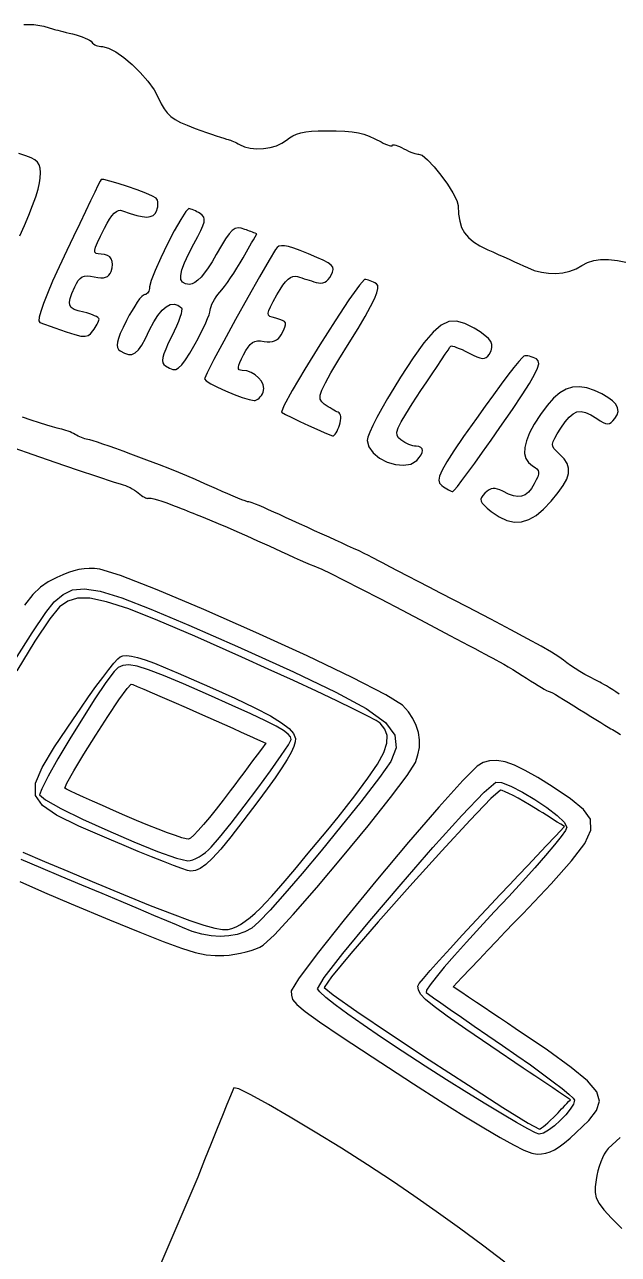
# Model space of a CAD drawing. Extents: x 7 to 348, y 3 to 340.
# Drawn here: x 222.2 to 255.3, y 265.6 to 334.3 of the extents above; entities that cross this region are included whole.
import ezdxf

# ---------------------------------------------------------------- set-up
doc = ezdxf.new("R2010")
doc.units = 0
doc.layers.get('0').update_dxf_attribs({"linetype": 'CONTINUOUS'})

msp = doc.modelspace()

# ---------------------------------------------------------------- linework, layer by layer
at = {"color": 7}
for points in [[(222.134597, 334.253108), (222.697068, 334.250314), (223.255357, 334.167067), (223.802222, 334.001858), (223.84941, 333.986554), (223.929852, 333.963716), (224.039182, 333.934454), (224.17304, 333.899883), (224.32706, 333.861112), (224.496873, 333.819255), (224.678119, 333.775423), (224.866429, 333.730729), (225.054959, 333.682124), (225.236834, 333.627083), (225.407646, 333.567504), (225.562984, 333.505284), (225.698439, 333.442323), (225.809601, 333.380518), (225.892066, 333.321767), (225.941419, 333.267968), (225.980842, 333.218598), (226.034848, 333.17254), (226.101021, 333.130802), (226.17695, 333.094393), (226.26022, 333.06432), (226.348414, 333.041589), (226.439123, 333.027213), (226.529931, 333.022198), (226.86238, 332.946932), (227.268484, 332.738535), (227.719774, 332.423108), (228.187792, 332.026751), (228.644069, 331.575565), (229.060141, 331.095652), (229.407545, 330.613111), (229.657817, 330.154044), (229.812777, 329.823842), (229.969294, 329.550129), (230.141004, 329.321648), (230.341531, 329.12714), (230.584508, 328.955348), (230.883567, 328.795014), (231.252336, 328.634882), (231.704444, 328.463693), (232.022012, 328.349583), (232.329411, 328.240834), (232.619118, 328.139989), (232.883603, 328.049593), (233.11535, 327.97219), (233.306826, 327.910324), (233.450517, 327.86654), (233.538889, 327.843381), (233.602857, 327.827151), (233.676605, 327.803221), (233.757504, 327.772746), (233.842944, 327.736877), (233.930297, 327.696765), (234.016945, 327.653564), (234.100271, 327.608424), (234.177654, 327.562498), (234.454051, 327.434363), (234.780881, 327.35514), (235.140198, 327.323121), (235.514052, 327.3366), (235.884491, 327.393873), (236.233566, 327.493232), (236.543328, 327.632971), (236.795826, 327.811383), (236.961626, 327.942252), (237.148723, 328.05193), (237.36182, 328.141531), (237.605632, 328.212164), (237.884866, 328.264942), (238.204231, 328.300975), (238.568439, 328.321374), (238.982199, 328.327253), (239.572275, 328.321619), (240.058355, 328.304647), (240.463389, 328.271732), (240.81033, 328.218277), (241.122121, 328.139678), (241.421717, 328.031337), (241.732062, 327.888652), (242.076111, 327.707024), (242.20367, 327.640175), (242.322669, 327.584163), (242.430509, 327.539758), (242.524579, 327.507732), (242.602281, 327.488857), (242.661005, 327.483907), (242.698151, 327.493649), (242.711111, 327.518889), (242.724065, 327.544038), (242.761211, 327.553605), (242.819936, 327.548378), (242.897637, 327.529139), (242.991708, 327.496672), (243.099548, 327.451762), (243.218547, 327.395193), (243.346105, 327.32775), (243.477635, 327.258125), (243.608016, 327.195313), (243.733848, 327.140534), (243.851726, 327.095009), (243.958248, 327.059961), (244.050013, 327.036613), (244.123619, 327.026182), (244.175661, 327.029893), (244.375604, 326.959563), (244.674751, 326.705577), (245.034376, 326.318421), (245.415734, 325.848576), (245.780094, 325.346526), (246.088724, 324.862754), (246.302888, 324.447744), (246.383847, 324.151978), (246.40459, 323.682236), (246.464717, 323.27939), (246.571115, 322.933216), (246.730667, 322.633487), (246.95025, 322.369979), (247.236753, 322.132468), (247.597058, 321.910727), (248.038047, 321.694532), (248.318568, 321.568477), (248.61568, 321.434452), (248.920347, 321.296566), (249.223536, 321.158926), (249.516211, 321.025639), (249.789338, 320.900815), (250.033877, 320.788561), (250.240803, 320.692984), (250.627803, 320.54126), (251.026467, 320.437484), (251.43007, 320.381402), (251.831881, 320.372763), (252.225175, 320.411312), (252.603226, 320.496796), (252.959303, 320.628962), (253.286683, 320.807558), (253.597054, 320.972229), (253.942991, 321.082909), (254.331967, 321.13918), (254.771452, 321.140619), (255.268916, 321.086821), (255.831831, 320.97736)], [(221.926723, 322.461816), (222.186607, 323.048499), (222.423474, 323.61893), (222.631556, 324.157547), (222.805086, 324.648785), (222.938298, 325.077083), (223.025422, 325.426876), (223.060697, 325.682602), (223.066455, 325.992305), (223.05082, 326.236369), (223.002472, 326.427922), (222.91007, 326.580091), (222.762276, 326.706004), (222.547744, 326.818788), (222.255145, 326.931571), (221.873132, 327.057481)], [(226.342222, 317.813739), (226.32495, 317.858887), (226.275423, 317.908343), (226.197123, 317.9605), (226.093522, 318.013751), (225.968094, 318.066489), (225.824308, 318.117108), (225.665642, 318.163999), (225.495556, 318.205556), (225.1835, 318.282172), (224.950522, 318.364532), (224.792486, 318.463982), (224.705254, 318.59187), (224.68468, 318.759542), (224.726635, 318.978344), (224.82698, 319.259623), (224.981572, 319.614727), (225.081493, 319.817128), (225.179879, 319.975617), (225.282743, 320.093291), (225.396095, 320.17325), (225.525951, 320.218591), (225.678325, 320.232411), (225.85923, 320.217809), (226.074678, 320.177884), (226.26806, 320.142052), (226.435827, 320.125818), (226.579915, 320.129795), (226.702262, 320.154594), (226.804796, 320.200826), (226.88946, 320.269103), (226.958184, 320.360035), (227.012904, 320.474234), (227.074504, 320.680301), (227.095868, 320.867985), (227.07854, 321.034484), (227.024116, 321.176995), (226.934147, 321.292716), (226.810206, 321.378843), (226.653858, 321.432575), (226.466677, 321.451111), (226.294386, 321.457591), (226.174235, 321.486235), (226.107902, 321.550854), (226.097064, 321.665256), (226.143391, 321.84325), (226.248558, 322.098645), (226.414245, 322.445251), (226.642128, 322.896876), (226.790016, 323.172252), (226.92962, 323.401622), (227.062061, 323.586067), (227.188463, 323.726667), (227.309948, 323.824502), (227.427638, 323.88065), (227.542657, 323.896192), (227.656125, 323.872209), (228.08556, 323.716482), (228.449561, 323.60537), (228.753475, 323.538882), (229.002644, 323.517029), (229.202415, 323.539824), (229.358131, 323.607277), (229.47514, 323.719398), (229.558785, 323.8762), (229.592164, 323.978967), (229.6146, 324.082633), (229.6262, 324.184372), (229.627046, 324.281357), (229.617394, 324.370762), (229.597328, 324.449762), (229.566958, 324.515529), (229.526431, 324.565238), (229.324473, 324.681039), (228.952357, 324.841262), (228.469182, 325.025807), (227.934037, 325.214571), (227.406019, 325.387453), (226.944225, 325.524352), (226.607743, 325.605165), (226.455673, 325.60979), (226.403368, 325.515725), (226.281815, 325.274481), (226.098873, 324.902315), (225.862408, 324.41548), (225.580284, 323.830235), (225.26036, 323.162832), (224.910503, 322.429528), (224.538574, 321.646578), (224.1107, 320.730789), (223.751631, 319.933786), (223.461272, 319.255305), (223.239525, 318.695084), (223.086287, 318.252859), (223.001465, 317.928368), (222.984955, 317.721346), (223.036663, 317.631532), (223.874906, 317.327397), (224.514187, 317.103676), (224.986966, 316.955182), (225.3257, 316.876725), (225.562851, 316.863117), (225.730878, 316.909166), (225.862241, 317.009683), (225.989399, 317.159481), (226.060265, 317.253757), (226.126376, 317.34983), (226.186286, 317.445018), (226.238548, 317.536636), (226.281717, 317.622001), (226.314341, 317.698429), (226.334972, 317.763237), (226.342222, 317.813739)], [(231.696088, 316.441667), (231.866835, 316.747571), (232.026229, 317.048938), (232.170777, 317.338029), (232.296984, 317.607105), (232.401353, 317.848426), (232.480386, 318.054255), (232.530588, 318.216851), (232.548453, 318.328477), (232.559713, 318.421754), (232.590986, 318.53176), (232.640104, 318.654446), (232.704894, 318.785759), (232.783185, 318.921648), (232.872805, 319.058061), (232.971586, 319.190947), (233.077357, 319.316255), (233.198789, 319.460641), (233.342462, 319.648206), (233.503058, 319.871063), (233.675261, 320.121329), (233.85375, 320.391117), (234.03321, 320.672543), (234.208326, 320.957721), (234.373776, 321.238766), (234.470044, 321.40625), (234.566316, 321.573735), (234.662585, 321.741219), (234.758857, 321.908704), (234.855125, 322.076189), (234.951397, 322.243673), (235.047666, 322.411158), (235.143937, 322.578643), (235.06126, 322.609862), (234.978583, 322.641082), (234.895906, 322.672302), (234.813227, 322.703521), (234.73055, 322.734741), (234.647873, 322.76596), (234.565196, 322.79718), (234.482519, 322.8284), (234.276271, 322.894734), (234.098874, 322.915675), (233.936721, 322.879257), (233.776193, 322.773515), (233.603684, 322.586481), (233.405578, 322.306189), (233.168269, 321.920673), (232.878139, 321.417967), (232.647298, 321.026141), (232.430089, 320.687638), (232.226214, 320.402127), (232.035378, 320.169273), (231.857282, 319.988744), (231.691632, 319.860207), (231.538128, 319.783329), (231.396484, 319.757778), (231.157122, 319.78664), (230.993467, 319.876915), (230.906097, 320.034133), (230.895598, 320.263823), (230.962547, 320.571517), (231.107525, 320.962744), (231.331112, 321.443036), (231.633892, 322.017922), (231.855696, 322.429999), (232.021919, 322.761667), (232.134972, 323.024424), (232.19725, 323.229772), (232.211163, 323.38921), (232.1791, 323.514241), (232.10347, 323.616365), (231.986667, 323.707081), (231.89738, 323.762489), (231.805872, 323.81435), (231.714734, 323.861517), (231.626554, 323.902842), (231.543922, 323.93718), (231.469427, 323.963381), (231.405661, 323.980301), (231.355214, 323.986789), (231.182153, 323.823642), (230.89693, 323.38526), (230.541235, 322.754656), (230.156741, 322.014842), (229.785133, 321.248828), (229.468093, 320.539627), (229.247305, 319.970251), (229.164444, 319.623711), (229.158772, 319.537258), (229.142544, 319.456603), (229.11689, 319.383515), (229.082939, 319.319756), (229.041833, 319.267094), (228.994713, 319.227292), (228.942714, 319.202118), (228.886978, 319.193332), (228.816244, 319.16374), (228.721265, 319.078925), (228.606198, 318.944836), (228.475187, 318.767419), (228.332388, 318.552621), (228.181956, 318.30639), (228.028034, 318.034672), (227.874779, 317.743414), (227.678183, 317.345476), (227.528349, 317.016801), (227.423599, 316.749442), (227.362252, 316.53546), (227.34261, 316.366908), (227.363014, 316.235844), (227.421781, 316.134323), (227.517226, 316.054403), (227.763386, 315.918087), (227.979139, 315.848917), (228.173938, 315.853574), (228.357232, 315.938723), (228.538478, 316.11104), (228.727124, 316.377206), (228.932624, 316.743897), (229.164444, 317.217778), (229.393877, 317.664121), (229.625443, 318.03006), (229.856987, 318.314099), (230.086363, 318.514741), (230.311421, 318.630489), (230.530011, 318.659847), (230.739984, 318.601318), (230.939188, 318.453405), (230.95979, 318.389262), (230.950702, 318.273572), (230.914166, 318.11286), (230.85239, 317.913652), (230.767596, 317.682474), (230.662009, 317.425851), (230.537848, 317.15031), (230.397338, 316.862375), (230.205297, 316.473467), (230.059199, 316.152248), (229.957435, 315.890882), (229.898389, 315.681541), (229.880468, 315.516387), (229.902029, 315.387589), (229.961488, 315.287319), (230.057229, 315.207737), (230.272274, 315.083142), (230.454993, 315.016063), (230.620087, 315.017475), (230.782272, 315.098659), (230.956254, 315.270583), (231.156741, 315.544327), (231.398445, 315.930963), (231.696088, 316.441667)], [(235.499611, 313.753111), (235.533791, 313.951555), (235.496097, 314.157078), (235.3966, 314.359344), (235.245365, 314.548012), (235.052458, 314.712751), (234.827945, 314.843219), (234.581892, 314.929083), (234.324367, 314.96), (234.227486, 314.969229), (234.160339, 314.999472), (234.123258, 315.05453), (234.11657, 315.138212), (234.140615, 315.254327), (234.19571, 315.406682), (234.282192, 315.599084), (234.400392, 315.83534), (234.530911, 316.072799), (234.654282, 316.26195), (234.775903, 316.406287), (234.901167, 316.509307), (235.035465, 316.574506), (235.184196, 316.605375), (235.352751, 316.605418), (235.546522, 316.578127), (235.716578, 316.553969), (235.871351, 316.549679), (236.011441, 316.565511), (236.13743, 316.601667), (236.249913, 316.658386), (236.349478, 316.735895), (236.436718, 316.834425), (236.512221, 316.954208), (236.632826, 317.185608), (236.714016, 317.365392), (236.752686, 317.502651), (236.745743, 317.60648), (236.69005, 317.685972), (236.582512, 317.750219), (236.420025, 317.808313), (236.199477, 317.869348), (236.007839, 317.922109), (235.871825, 317.975986), (235.792261, 318.046313), (235.769966, 318.148423), (235.805774, 318.297653), (235.900502, 318.509336), (236.054979, 318.798807), (236.270027, 319.1814), (236.441705, 319.471537), (236.600419, 319.710449), (236.74865, 319.900315), (236.888881, 320.043314), (237.023594, 320.141626), (237.155273, 320.197429), (237.286399, 320.212903), (237.419459, 320.190227), (237.529697, 320.156622), (237.653858, 320.118655), (237.787696, 320.07763), (237.926976, 320.03485), (238.067449, 319.99162), (238.204877, 319.949244), (238.335016, 319.909027), (238.453628, 319.872271), (238.586349, 319.841029), (238.710583, 319.83248), (238.826621, 319.846761), (238.934755, 319.884008), (239.035274, 319.944356), (239.128469, 320.027941), (239.214626, 320.134898), (239.294041, 320.265363), (239.37499, 320.438257), (239.408253, 320.584893), (239.383389, 320.715115), (239.289931, 320.838766), (239.117443, 320.965691), (238.855479, 321.105734), (238.493585, 321.268736), (238.02132, 321.464543), (237.572677, 321.642338), (237.208957, 321.775044), (236.91907, 321.864126), (236.691909, 321.911049), (236.516387, 321.917278), (236.3814, 321.884278), (236.275852, 321.813514), (236.188645, 321.706449), (235.829808, 321.11691), (235.291881, 320.183799), (234.644859, 319.034384), (233.958745, 317.795929), (233.303535, 316.5957), (232.749231, 315.560967), (232.365829, 314.818993), (232.22333, 314.497045), (232.320589, 314.383214), (232.579226, 314.218867), (232.954071, 314.023838), (233.399951, 313.817951), (233.871691, 313.621036), (234.324127, 313.452922), (234.712081, 313.333437), (234.990386, 313.282412), (235.058997, 313.289185), (235.130368, 313.314698), (235.202414, 313.357009), (235.273046, 313.414195), (235.340169, 313.484327), (235.401702, 313.565478), (235.455556, 313.655715), (235.499611, 313.753111)], [(239.76621, 311.913628), (239.800435, 312.041207), (239.821291, 312.16359), (239.829109, 312.277927), (239.824226, 312.381375), (239.806954, 312.471088), (239.777631, 312.54422), (239.736576, 312.597927), (239.684117, 312.629361), (239.617812, 312.655495), (239.536371, 312.694193), (239.442983, 312.743585), (239.340825, 312.801802), (239.233081, 312.866969), (239.122935, 312.93722), (239.013568, 313.010683), (238.908164, 313.085486), (238.765134, 313.212878), (238.687664, 313.364513), (238.688228, 313.571094), (238.7794, 313.863335), (238.973654, 314.271942), (239.283497, 314.827624), (239.721432, 315.561091), (240.299971, 316.50305), (240.790902, 317.307069), (241.185296, 317.976404), (241.488341, 318.522314), (241.705212, 318.956058), (241.841091, 319.288893), (241.901159, 319.532079), (241.890604, 319.696873), (241.814593, 319.794534), (241.733798, 319.84218), (241.647289, 319.886772), (241.557754, 319.927322), (241.467886, 319.962845), (241.380368, 319.992354), (241.297897, 320.014864), (241.223157, 320.02939), (241.158841, 320.034945), (240.868937, 319.722865), (240.285211, 318.896714), (239.513324, 317.725723), (238.65895, 316.379127), (237.827755, 315.026162), (237.125406, 313.83606), (236.657569, 312.978056), (236.529911, 312.621384), (236.743404, 312.503059), (237.095487, 312.326478), (237.537193, 312.11423), (238.019548, 311.888904), (238.493571, 311.673092), (238.910292, 311.489379), (239.220739, 311.360358), (239.375933, 311.308621), (239.418664, 311.317822), (239.466326, 311.350957), (239.517315, 311.405556), (239.570031, 311.479134), (239.622875, 311.569214), (239.674245, 311.673315), (239.722541, 311.788949), (239.76621, 311.913628)], [(244.065778, 309.936444), (244.210857, 310.097878), (244.31316, 310.247233), (244.372802, 310.381596), (244.389904, 310.498058), (244.364561, 310.593709), (244.296898, 310.665633), (244.187026, 310.710924), (244.035058, 310.726672), (243.951054, 310.733869), (243.853744, 310.754499), (243.74661, 310.787124), (243.633137, 310.830293), (243.516808, 310.882555), (243.401111, 310.942465), (243.289526, 311.008576), (243.185538, 311.079442), (243.048671, 311.200309), (242.971732, 311.338028), (242.964225, 311.516045), (243.035644, 311.757802), (243.195495, 312.086744), (243.453274, 312.526313), (243.818481, 313.099952), (244.300621, 313.831108), (244.622591, 314.31486), (244.925909, 314.769762), (245.203729, 315.1856), (245.449194, 315.552161), (245.655465, 315.859233), (245.815685, 316.096599), (245.923006, 316.254048), (245.97058, 316.321364), (246.004176, 316.330113), (246.071438, 316.319699), (246.168322, 316.291674), (246.290787, 316.247605), (246.434796, 316.189044), (246.596309, 316.117549), (246.771281, 316.034671), (246.955677, 315.94197), (247.212276, 315.813903), (247.423954, 315.720171), (247.597055, 315.660272), (247.737935, 315.633715), (247.852938, 315.639952), (247.948419, 315.678524), (248.030723, 315.74891), (248.106204, 315.850606), (248.212627, 316.049158), (248.265493, 316.231479), (248.261429, 316.403471), (248.197054, 316.571032), (248.069001, 316.740059), (247.873898, 316.916455), (247.608372, 317.10612), (247.269048, 317.314951), (246.749316, 317.580863), (246.289909, 317.711953), (245.861659, 317.688757), (245.435394, 317.491805), (244.981947, 317.10163), (244.472152, 316.498767), (243.876838, 315.663748), (243.166838, 314.577105), (242.791832, 313.976745), (242.441984, 313.393262), (242.124952, 312.841097), (241.848392, 312.334694), (241.619961, 311.888501), (241.447314, 311.516955), (241.338114, 311.234504), (241.300011, 311.05559), (241.389323, 310.687628), (241.630922, 310.352853), (241.985292, 310.06725), (242.412921, 309.846812), (242.874298, 309.707524), (243.329909, 309.665374), (243.740243, 309.73635), (244.065778, 309.936444)], [(248.714565, 311.783047), (249.405958, 312.788218), (249.949329, 313.599062), (250.356266, 314.237308), (250.638355, 314.724692), (250.807189, 315.082944), (250.874355, 315.333803), (250.851439, 315.499002), (250.750036, 315.600269), (250.656262, 315.647908), (250.558438, 315.688777), (250.459446, 315.72224), (250.362164, 315.747668), (250.269477, 315.764404), (250.18426, 315.771826), (250.109397, 315.769286), (250.047768, 315.756135), (249.946335, 315.668827), (249.757396, 315.453756), (249.491825, 315.125182), (249.160504, 314.697367), (248.774311, 314.184572), (248.344128, 313.601063), (247.880832, 312.961096), (247.395303, 312.27894), (246.685779, 311.267153), (246.140134, 310.469232), (245.743304, 309.856011), (245.480225, 309.39832), (245.335834, 309.066991), (245.29507, 308.832857), (245.34287, 308.666746), (245.464169, 308.539495), (245.559645, 308.468889), (245.654937, 308.403526), (245.747517, 308.344796), (245.834857, 308.294092), (245.914418, 308.252817), (245.983678, 308.222356), (246.0401, 308.204097), (246.081158, 308.199468), (246.163372, 308.274915), (246.337746, 308.486189), (246.593484, 308.818593), (246.919781, 309.257423), (247.305838, 309.78799), (247.740856, 310.395589), (248.21403, 311.065522), (248.714565, 311.783047)], [(251.57912, 307.673022), (251.960191, 308.140721), (252.245086, 308.546743), (252.435699, 308.901815), (252.533923, 309.216671), (252.541656, 309.502037), (252.460783, 309.768649), (252.293207, 310.027233), (252.040816, 310.288519), (251.863214, 310.45292), (251.737278, 310.58934), (251.663807, 310.714198), (251.6436, 310.843919), (251.677455, 310.994925), (251.766172, 311.183638), (251.910545, 311.426482), (252.111375, 311.739878), (252.356216, 312.094522), (252.580439, 312.360979), (252.795086, 312.542191), (253.011201, 312.641101), (253.239826, 312.660659), (253.492006, 312.603786), (253.778789, 312.473433), (254.111212, 312.272542), (254.310219, 312.146287), (254.472237, 312.056105), (254.605409, 312.001998), (254.71788, 311.983964), (254.817793, 312.001998), (254.913291, 312.056105), (255.012517, 312.146287), (255.123617, 312.272542), (255.252107, 312.473673), (255.303147, 312.673709), (255.276985, 312.872323), (255.173833, 313.069193), (254.993939, 313.263994), (254.737534, 313.456399), (254.404856, 313.646086), (253.996136, 313.832728), (253.55322, 313.983963), (253.145276, 314.051507), (252.763985, 314.031695), (252.401025, 313.920832), (252.048078, 313.715248), (251.696827, 313.411263), (251.338946, 313.005205), (250.966125, 312.493395), (250.624856, 311.95492), (250.365748, 311.469004), (250.188744, 311.035285), (250.09379, 310.653402), (250.080836, 310.32299), (250.149817, 310.043683), (250.300682, 309.815123), (250.533377, 309.636945), (250.674745, 309.551513), (250.777621, 309.470117), (250.842726, 309.385056), (250.870779, 309.288626), (250.862482, 309.173121), (250.818577, 309.030841), (250.739775, 308.854083), (250.62679, 308.635143), (250.465807, 308.369228), (250.298421, 308.166742), (250.119433, 308.026446), (249.923641, 307.947094), (249.705853, 307.927451), (249.460873, 307.966254), (249.183497, 308.062269), (248.868531, 308.214248), (248.710721, 308.291538), (248.56992, 308.343825), (248.44246, 308.370721), (248.324672, 308.37185), (248.212892, 308.346845), (248.103452, 308.295325), (247.992686, 308.216901), (247.876924, 308.111189), (247.760527, 307.985245), (247.684764, 307.874077), (247.652252, 307.77016), (247.665601, 307.665964), (247.72745, 307.553964), (247.84041, 307.426631), (248.00709, 307.276441), (248.230119, 307.095861), (248.674831, 306.790259), (249.101412, 306.590745), (249.515207, 306.498238), (249.921545, 306.513648), (250.325769, 306.637916), (250.733216, 306.871951), (251.14922, 307.216675), (251.57912, 307.673022)], [(255.368826, 296.903665), (255.186493, 297.025647), (255.00455, 297.144008), (254.82819, 297.255517), (254.66259, 297.356948), (254.512939, 297.445069), (254.384423, 297.516652), (254.282222, 297.568479), (254.017794, 297.698016), (253.739173, 297.844975), (253.455114, 298.004044), (253.174373, 298.169914), (252.905712, 298.337269), (252.657884, 298.500803), (252.439647, 298.655198), (252.259761, 298.795149), (252.006899, 298.976127), (251.590841, 299.233847), (251.006675, 299.570995), (250.249487, 299.99025), (249.314363, 300.494294), (248.196385, 301.085806), (246.890644, 301.767469), (245.392222, 302.541965), (244.757084, 302.869371), (244.142285, 303.187142), (243.562878, 303.487441), (243.033903, 303.762427), (242.570412, 304.004269), (242.187456, 304.205126), (241.900081, 304.357165), (241.723333, 304.452551), (241.576826, 304.530074), (241.376124, 304.630926), (241.130193, 304.750857), (240.848004, 304.885623), (240.538531, 305.030971), (240.210744, 305.182659), (239.873612, 305.336437), (239.536111, 305.488061), (239.179331, 305.647705), (238.786955, 305.824481), (238.371826, 306.012523), (237.946785, 306.205972), (237.524682, 306.39897), (237.118358, 306.58566), (236.740663, 306.760177), (236.404435, 306.916667), (236.097208, 307.058399), (235.802624, 307.19062), (235.527706, 307.31044), (235.279463, 307.414967), (235.064918, 307.501298), (234.891083, 307.566548), (234.764981, 307.60782), (234.693624, 307.622214), (234.6203, 307.637087), (234.488558, 307.679691), (234.305808, 307.747046), (234.079469, 307.836166), (233.816946, 307.944063), (233.525653, 308.06775), (233.213004, 308.204241), (232.886411, 308.350545), (232.246147, 308.64017), (231.714681, 308.877197), (231.243711, 309.081274), (230.784945, 309.272045), (230.290085, 309.469152), (229.710835, 309.692238), (228.998899, 309.960947), (228.105978, 310.294923), (227.687734, 310.449476), (227.283637, 310.595772), (226.903523, 310.730457), (226.55723, 310.850178), (226.254604, 310.951581), (226.005477, 311.031317), (225.819693, 311.086032), (225.70709, 311.112363), (225.629072, 311.127603), (225.542413, 311.150491), (225.449996, 311.179899), (225.354718, 311.214711), (225.259463, 311.25381), (225.167119, 311.296073), (225.080579, 311.340379), (225.002728, 311.38561), (224.921973, 311.431771), (224.827107, 311.478744), (224.721603, 311.52522), (224.608938, 311.569896), (224.492574, 311.611459), (224.375994, 311.648602), (224.262665, 311.680019), (224.156061, 311.704403), (224.001914, 311.742706), (223.752325, 311.814015), (223.420319, 311.914224), (223.018926, 312.039234), (222.56117, 312.184934), (222.060079, 312.347221)], [(221.579211, 310.639529), (222.63836, 310.267837), (223.868005, 309.84285), (225.122091, 309.414738), (226.254558, 309.033665), (227.119355, 308.7498), (227.570419, 308.613309), (227.684353, 308.581144), (227.807921, 308.536799), (227.937184, 308.482265), (228.068203, 308.419544), (228.197035, 308.350625), (228.319739, 308.277513), (228.43238, 308.202196), (228.531016, 308.126676), (228.620918, 308.054952), (228.708529, 307.990518), (228.791663, 307.93461), (228.868134, 307.888455), (228.935757, 307.853293), (228.992351, 307.830348), (229.035729, 307.820866), (229.063697, 307.826059), (229.12924, 307.840057), (229.244062, 307.829869), (229.404934, 307.796437), (229.608631, 307.740732), (229.851932, 307.663707), (230.131606, 307.566324), (230.444427, 307.44954), (230.787171, 307.314314), (230.92769, 307.25759), (231.083835, 307.194671), (231.2504, 307.127649), (231.422171, 307.058617), (231.593943, 306.98967), (231.760508, 306.922894), (231.916653, 306.860387), (232.057171, 306.804236), (232.505843, 306.622536), (232.981398, 306.424806), (233.485679, 306.21024), (234.020518, 305.978039), (234.587751, 305.727398), (235.189214, 305.457509), (235.826743, 305.16757), (236.502171, 304.856779), (236.874877, 304.685532), (237.230711, 304.524259), (237.561301, 304.376595), (237.858277, 304.246177), (238.113274, 304.136644), (238.317916, 304.051636), (238.463842, 303.99479), (238.542675, 303.969729), (238.766751, 303.875424), (239.267063, 303.633004), (240.005153, 303.26226), (240.942566, 302.78297), (242.040839, 302.214928), (243.261518, 301.577915), (244.566141, 300.891718), (245.916252, 300.176126), (246.263524, 299.991612), (246.616928, 299.804344), (246.966624, 299.619499), (247.302776, 299.442267), (247.615543, 299.277818), (247.895085, 299.131342), (248.131564, 299.008014), (248.315141, 298.913015), (248.488022, 298.820923), (248.693844, 298.705923), (248.924919, 298.572613), (249.173557, 298.425586), (249.43207, 298.269444), (249.692764, 298.108778), (249.947955, 297.948191), (250.189949, 297.792274), (250.419599, 297.643994), (250.639411, 297.505294), (250.844174, 297.379231), (251.028677, 297.26887), (251.187718, 297.177275), (251.316081, 297.107504), (251.408562, 297.062622), (251.459949, 297.045689), (251.519978, 297.023704), (251.637219, 296.964338), (251.804734, 296.871671), (252.015574, 296.749779), (252.262795, 296.602741), (252.539449, 296.434633), (252.838593, 296.249534), (253.153283, 296.051519), (253.47098, 295.85078), (253.778743, 295.65787), (254.069026, 295.477417), (254.334278, 295.314044), (254.566951, 295.172377), (254.759488, 295.057041), (254.90435, 294.97266), (254.993978, 294.923863), (255.085413, 294.872124), (255.235442, 294.779315), (255.436156, 294.650652)], [(235.498208, 282.891188), (236.123618, 283.467779), (237.170493, 284.600179), (238.490419, 286.110195), (239.934979, 287.819637), (241.355747, 289.550317), (242.604315, 291.124039), (243.532259, 292.362613), (243.991161, 293.087851), (244.137519, 293.510329), (244.215593, 293.930821), (244.225922, 294.346907), (244.169049, 294.756168), (244.045511, 295.15619), (243.855847, 295.54455), (243.600597, 295.918831), (243.2803, 296.276615), (242.349367, 296.862353), (240.46933, 297.826927), (237.946068, 299.032843), (235.085458, 300.342602), (232.19338, 301.618712), (229.575713, 302.723683), (227.538331, 303.520015), (226.387115, 303.870216), (226.08448, 303.900513), (225.792772, 303.907625), (225.506811, 303.89055), (225.221422, 303.848302), (224.931422, 303.779877), (224.631631, 303.68428), (224.316869, 303.560517), (223.981958, 303.407586), (223.498873, 303.156586), (223.074205, 302.86656), (222.653324, 302.461515), (222.181598, 301.865451)], [(221.674775, 298.849858), (222.615543, 300.328624), (223.371337, 301.448713), (223.844426, 302.048333), (224.338645, 302.460245), (224.86826, 302.711324), (225.527486, 302.778555), (226.410534, 302.638923), (227.611613, 302.269409), (229.224939, 301.647002), (231.344721, 300.748686), (234.065171, 299.55144), (237.192572, 298.145951), (239.560811, 297.018165), (241.24427, 296.099521), (242.317321, 295.321462), (242.854347, 294.61543), (242.929723, 293.912863), (242.617834, 293.145207), (241.99305, 292.243899), (240.943316, 290.891053), (239.84081, 289.509494), (238.734513, 288.156887), (237.673402, 286.8909), (236.706458, 285.769202), (235.882668, 284.849454), (235.251004, 284.189328), (234.860454, 283.846484), (234.47526, 283.640265), (234.050061, 283.493966), (233.590936, 283.407547), (233.103951, 283.380962), (232.595183, 283.414179), (232.070701, 283.507155), (231.536581, 283.659848), (230.998892, 283.872218), (230.998892, 283.872218), (230.998892, 283.87222), (230.998892, 283.87222), (230.998892, 283.872223), (230.998892, 283.872223), (230.998892, 283.872226), (230.998892, 283.872229), (230.998889, 283.872234)], [(235.655556, 285.271721), (235.966833, 285.615315), (236.365796, 286.070348), (236.83595, 286.617243), (237.360796, 287.236431), (237.92384, 287.908325), (238.508591, 288.613359), (239.098548, 289.331953), (239.677222, 290.04453), (240.617073, 291.229841), (241.346225, 292.204846), (241.877853, 292.998796), (242.225139, 293.640939), (242.401254, 294.160524), (242.419372, 294.586801), (242.292686, 294.949014), (242.034368, 295.276414), (241.805423, 295.422904), (241.302464, 295.689556), (240.557188, 296.061232), (239.601293, 296.522809), (238.466483, 297.05915), (237.184455, 297.655127), (235.786913, 298.295608), (234.305554, 298.965462), (231.691524, 300.127498), (229.613562, 301.015527), (227.995311, 301.650561), (226.760419, 302.053605), (225.832532, 302.245674), (225.13529, 302.24765), (224.592343, 302.080792), (224.127337, 301.765987), (223.596581, 301.109544), (222.765329, 299.852241), (221.74802, 298.193618)], [(226.906667, 288.803808), (225.207923, 289.542858), (223.972859, 290.141807), (223.175994, 290.684181), (222.791841, 291.253505), (222.794917, 291.933308), (223.159757, 292.807116), (223.860871, 293.95845), (224.872779, 295.470842), (225.319311, 296.125392), (225.754483, 296.74717), (226.167442, 297.321774), (226.547336, 297.834798), (226.883307, 298.271833), (227.164505, 298.618481), (227.380072, 298.860331), (227.519157, 298.982982), (227.674839, 299.041642), (227.882329, 299.056374), (228.151442, 299.024381), (228.491988, 298.94291), (228.913777, 298.809187), (229.42662, 298.620442), (230.04033, 298.37391), (230.764712, 298.066818), (232.499749, 297.308685), (233.914606, 296.669491), (235.038163, 296.133162), (235.899311, 295.683624), (236.526931, 295.304808), (236.949909, 294.980639), (237.19713, 294.695047), (237.297479, 294.43196), (237.286811, 294.237413), (237.207555, 293.977655), (237.058155, 293.650089), (236.83707, 293.252113), (236.542761, 292.781132), (236.173685, 292.234547), (235.728304, 291.609763), (235.205078, 290.904182), (234.373031, 289.809515), (233.688108, 288.933817), (233.128764, 288.254781), (232.673446, 287.7501), (232.300608, 287.397467), (231.988704, 287.17457), (231.716182, 287.05911), (231.461493, 287.028774), (231.28504, 287.066584), (230.958963, 287.171548), (230.501946, 287.336382), (229.932676, 287.553809), (229.269826, 287.816547), (228.532083, 288.117314), (227.73813, 288.448832), (226.906667, 288.803808)], [(232.599385, 288.360556), (233.069881, 288.909063), (233.706684, 289.705153), (234.4392, 290.653924), (235.196834, 291.660467), (235.908994, 292.629878), (236.505081, 293.467251), (236.914504, 294.077681), (237.066667, 294.366259), (237.02873, 294.512582), (236.895338, 294.674473), (236.637108, 294.867793), (236.224654, 295.108396), (235.628601, 295.412143), (234.819565, 295.794893), (233.768166, 296.272503), (232.445021, 296.860832), (231.047008, 297.472281), (229.945887, 297.9346), (229.099116, 298.258397), (228.46415, 298.454281), (227.998443, 298.53286), (227.659455, 298.504751), (227.404639, 298.380548), (227.191454, 298.170871), (226.721467, 297.541422), (226.107591, 296.631654), (225.414467, 295.548507), (224.706744, 294.398917), (224.049065, 293.289821), (223.506075, 292.32816), (223.142418, 291.620866), (223.022741, 291.274881), (223.361761, 290.993917), (224.214157, 290.522423), (225.422598, 289.930216), (226.829753, 289.287122), (228.278289, 288.662954), (229.610878, 288.12753), (230.670179, 287.750673), (231.298866, 287.602202), (231.430477, 287.614479), (231.581602, 287.656552), (231.746905, 287.72531), (231.92105, 287.817647), (232.098706, 287.930452), (232.274536, 288.060613), (232.443206, 288.20502), (232.599385, 288.360556)], [(227.787564, 290.130978), (227.139698, 290.411603), (226.529925, 290.678771), (225.971972, 290.926258), (225.479573, 291.147822), (225.066456, 291.337238), (224.746349, 291.488275), (224.532986, 291.594698), (224.440092, 291.650276), (224.551291, 291.938617), (224.929985, 292.615126), (225.492553, 293.548308), (226.155366, 294.606678), (226.834793, 295.658743), (227.44721, 296.573016), (227.908985, 297.218007), (228.136495, 297.462222), (228.234881, 297.428621), (228.472701, 297.332318), (228.834307, 297.180068), (229.304051, 296.978618), (229.866286, 296.734727), (230.505367, 296.455143), (231.205642, 296.146621), (231.951468, 295.81591), (232.414126, 295.610122), (232.876781, 295.404331), (233.339437, 295.198543), (233.802095, 294.992755), (234.26475, 294.786967), (234.727409, 294.581176), (235.190067, 294.375388), (235.652722, 294.1696), (235.404369, 293.837402), (235.156017, 293.505204), (234.907664, 293.173009), (234.659311, 292.840811), (234.410958, 292.508613), (234.162606, 292.176414), (233.914253, 291.844219), (233.6659, 291.512021), (233.25985, 290.977083), (232.867621, 290.475927), (232.498759, 290.019678), (232.162807, 289.61945), (231.869307, 289.28636), (231.62781, 289.031533), (231.447854, 288.866086), (231.338984, 288.801135), (231.205123, 288.818661), (230.953539, 288.889578), (230.598797, 289.008439), (230.155465, 289.169791), (229.638109, 289.368174), (229.061298, 289.598137), (228.439593, 289.854222), (227.787564, 290.130978)], [(252.973038, 272.434725), (253.662409, 273.104808), (254.106014, 273.666545), (254.267248, 274.182278), (254.109502, 274.714352), (253.596165, 275.325106), (252.69063, 276.07689), (251.356286, 277.032045), (249.556524, 278.252913), (249.12456, 278.543295), (248.692599, 278.833676), (248.260636, 279.124057), (247.828675, 279.414438), (247.396711, 279.704823), (246.96475, 279.995204), (246.532787, 280.285585), (246.100826, 280.575966), (246.585703, 281.085363), (247.070584, 281.59476), (247.555461, 282.10416), (248.040342, 282.613557), (248.525219, 283.122954), (249.010099, 283.632354), (249.494977, 284.141751), (249.979857, 284.651148), (251.561617, 286.321827), (252.710724, 287.598745), (253.44678, 288.566832), (253.789366, 289.311012), (253.758088, 289.916212), (253.372527, 290.467364), (252.652284, 291.049391), (251.616949, 291.747222), (250.82143, 292.25286), (250.127651, 292.647951), (249.523781, 292.935694), (248.997981, 293.119285), (248.538416, 293.201925), (248.133249, 293.186798), (247.770647, 293.07713), (247.438771, 292.8761), (246.637793, 292.088104), (245.296055, 290.596193), (243.613144, 288.641305), (241.788651, 286.464381), (240.022168, 284.306363), (238.513284, 282.40819), (237.461586, 281.010803), (237.066667, 280.355142), (237.070928, 280.0978), (237.142237, 279.862108), (237.368376, 279.581367), (237.837125, 279.18887), (238.63626, 278.617911), (239.853563, 277.801792), (241.576815, 276.67381), (243.893797, 275.167254), (245.402416, 274.194067), (246.701674, 273.372518), (247.803805, 272.695625), (248.721045, 272.156408), (249.465632, 271.747897), (250.049798, 271.46311), (250.48578, 271.295066), (250.785813, 271.236793), (251.029272, 271.245993), (251.267945, 271.288042), (251.5085, 271.36659), (251.757612, 271.485292), (252.02195, 271.647801), (252.308185, 271.857769), (252.62299, 272.118856), (252.973038, 272.434725)], [(244.539033, 276.152376), (243.259827, 276.983371), (242.1045, 277.750383), (241.08668, 278.443628), (240.220003, 279.053321), (239.518097, 279.569672), (238.9946, 279.982899), (238.663141, 280.283214), (238.537352, 280.460828), (238.909722, 281.087923), (239.948689, 282.432286), (241.445311, 284.251606), (243.190643, 286.303568), (244.975744, 288.345866), (246.591669, 290.136182), (247.829479, 291.432209), (248.48023, 291.991635), (248.80533, 291.965417), (249.327357, 291.763077), (249.972251, 291.431523), (250.665956, 291.017681), (251.33442, 290.56847), (251.90358, 290.130811), (252.299385, 289.751626), (252.447778, 289.477834), (252.365101, 289.29862), (252.12815, 288.962843), (251.753534, 288.489906), (251.25787, 287.899215), (250.657775, 287.210175), (249.969861, 286.442187), (249.21074, 285.614658), (248.397031, 284.746988), (247.588236, 283.884268), (246.843197, 283.070929), (246.177545, 282.325377), (245.606909, 281.666021), (245.146912, 281.111271), (244.813181, 280.679536), (244.621346, 280.389223), (244.587031, 280.258743), (244.717474, 280.159545), (244.997842, 279.958887), (245.410654, 279.668896), (245.938424, 279.301691), (246.56367, 278.869394), (247.26891, 278.38413), (248.036661, 277.858017), (248.849444, 277.303182), (249.657311, 276.746259), (250.410983, 276.21416), (251.093958, 275.71943), (251.689746, 275.274611), (252.181851, 274.892248), (252.553778, 274.584877), (252.78903, 274.365043), (252.871111, 274.245287), (252.807388, 274.023517), (252.635091, 273.742429), (252.382539, 273.42942), (252.078036, 273.111883), (251.749899, 272.81722), (251.426435, 272.572827), (251.135961, 272.406099), (250.906788, 272.344436), (250.696041, 272.422157), (250.265853, 272.644907), (249.642339, 272.997064), (248.85162, 273.463015), (247.91981, 274.027141), (246.873034, 274.673819), (245.7374, 275.387435), (244.539033, 276.152376)], [(251.858405, 273.447312), (251.956683, 273.549892), (252.054961, 273.652474), (252.153239, 273.755053), (252.251518, 273.857635), (252.349799, 273.960215), (252.448077, 274.062797), (252.546355, 274.165379), (252.644633, 274.267958), (252.314829, 274.489277), (251.985026, 274.710593), (251.655222, 274.931911), (251.32542, 275.15323), (250.995617, 275.374549), (250.665813, 275.595865), (250.336008, 275.817183), (250.006206, 276.038502), (248.197432, 277.255489), (246.801852, 278.205373), (245.766274, 278.92955), (245.0375, 279.469404), (244.562336, 279.86633), (244.287585, 280.161718), (244.160054, 280.396961), (244.126543, 280.613448), (244.20931, 280.747287), (244.448124, 281.04323), (244.826203, 281.482574), (245.326766, 282.046607), (245.933042, 282.716613), (246.628245, 283.473883), (247.395599, 284.299711), (248.218328, 285.175379), (248.730341, 285.717412), (249.242354, 286.259442), (249.754367, 286.801475), (250.266381, 287.343509), (250.778391, 287.885542), (251.290404, 288.427572), (251.802417, 288.969605), (252.314431, 289.511638), (252.112201, 289.638133), (251.909972, 289.764628), (251.707743, 289.891123), (251.505514, 290.017618), (251.303288, 290.144113), (251.101058, 290.270607), (250.898829, 290.397102), (250.6966, 290.523597), (250.364673, 290.726879), (250.041593, 290.916521), (249.735396, 291.088377), (249.454108, 291.238294), (249.205764, 291.362119), (248.998393, 291.455706), (248.840021, 291.514903), (248.738686, 291.535561), (248.209712, 291.079668), (247.045418, 289.874243), (245.463362, 288.162656), (243.6811, 286.188285), (241.91619, 284.19451), (240.386184, 282.424697), (239.308637, 281.122224), (238.901111, 280.530472), (239.402008, 280.125684), (240.725726, 279.201479), (242.603799, 277.934366), (244.767766, 276.500852), (246.949163, 275.077439), (248.879527, 273.840631), (250.290398, 272.966939), (250.91331, 272.632861), (250.961271, 272.648355), (251.037034, 272.695199), (251.136723, 272.770041), (251.256464, 272.869541), (251.39238, 272.990361), (251.540591, 273.129155), (251.697225, 273.282585), (251.858405, 273.447312)], [(230.998889, 283.872234), (230.656915, 284.022365), (230.115181, 284.255094), (229.401466, 284.5587), (228.543556, 284.921463), (227.569228, 285.331662), (226.506264, 285.777582), (225.382447, 286.247496), (224.225556, 286.729689), (223.083905, 287.207616), (222.003767, 287.665307)], [(222.083322, 288.087226), (223.28934, 287.568696), (224.59085, 287.015719), (225.957466, 286.441639), (227.711722, 285.714889), (229.189887, 285.116391), (230.414785, 284.638098), (231.409229, 284.271963), (232.196042, 284.009939), (232.798041, 283.843981), (233.238048, 283.766037), (233.538878, 283.768013), (233.751453, 283.822479), (233.983335, 283.918239), (234.232298, 284.053712), (234.496122, 284.227324), (234.772578, 284.437489), (235.059451, 284.682636), (235.354515, 284.961178), (235.655556, 285.271721)], [(221.918818, 286.441456), (223.305568, 285.835022), (224.789997, 285.20217), (226.923724, 284.307955), (228.612576, 283.613403), (229.926157, 283.094932), (230.934077, 282.728958), (231.705935, 282.491894), (232.311344, 282.360158), (232.819902, 282.310165), (233.301221, 282.318322), (233.608764, 282.345725), (233.924927, 282.390469), (234.240691, 282.450184), (234.547049, 282.522526), (234.834992, 282.605147), (235.095505, 282.695692), (235.319581, 282.791814), (235.498208, 282.891188)], [(248.979947, 265.208447), (247.731523, 266.153197), (246.446458, 267.103056), (245.158728, 268.032614), (243.902306, 268.916469), (242.711168, 269.729207), (241.32553, 270.639021), (239.861225, 271.568443), (238.397517, 272.470781), (237.013668, 273.299341), (235.788948, 274.00743), (234.802624, 274.548352), (234.13396, 274.875416), (233.862222, 274.941925), (233.799939, 274.80424), (233.667001, 274.486793), (233.471672, 274.010052), (233.222213, 273.394475), (232.926882, 272.660528), (232.593941, 271.828669), (232.23165, 270.919361), (231.848271, 269.953068), (229.283141, 263.964564)], [(255.412835, 272.170296), (254.747468, 271.544093), (254.641186, 271.406245), (254.535824, 271.231329), (254.434128, 271.026484), (254.338853, 270.798852), (254.252744, 270.55557), (254.178556, 270.30378), (254.119036, 270.050624), (254.076934, 269.803239), (254.03063, 269.413028), (254.025832, 269.089782), (254.087898, 268.793606), (254.242164, 268.484604), (254.513969, 268.122885), (254.928661, 267.668553), (255.511579, 267.081711)]]:
    msp.add_lwpolyline(points, dxfattribs=at)

doc.saveas('drawing.dxf')
